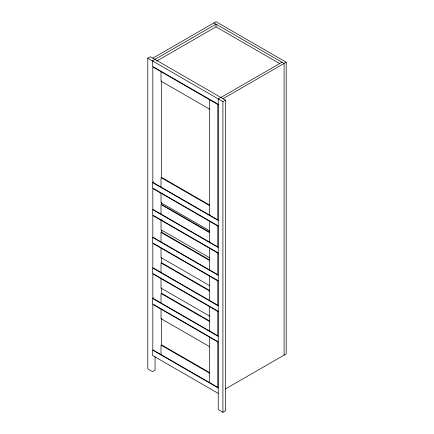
<?xml version="1.0" encoding="UTF-8"?>
<svg xmlns="http://www.w3.org/2000/svg" width="434" height="434" viewBox="0 0 434 434"><rect width="100%" height="100%" fill="white"/><g stroke="black" fill="none" stroke-linecap="round" stroke-linejoin="round"><path stroke-width="0.65" d="M155.057 356.618L155.057 370.153L152.48 371.64L147.804 368.938L147.804 58.243L150.376 56.756L225.479 100.118L225.479 410.814L222.908 412.3L218.226 409.598L218.226 98.903L220.803 97.417M152.833 58.172L216.007 21.7L286.196 62.225L286.196 353.878L225.376 388.994M154.938 59.387L216.007 24.13L216.007 26.837L279.653 63.581M155.057 59.458L152.48 60.944L152.48 66.348L218.226 104.306M156.701 61.075L216.007 26.832M220.917 97.482L281.986 62.225M223.027 98.697L286.196 62.225M147.804 58.243L222.908 101.605L225.479 100.118M218.226 225.881L152.48 187.922L152.48 182.519L153.511 181.927M162.05 219.68L161.019 220.277L161.019 229.732L209.687 257.829M161.019 241.89L161.019 232.434L162.05 231.837M218.226 341.786L152.48 303.827L152.48 298.424L153.511 297.827M213.902 22.915L284.091 63.44L284.091 355.093M209.687 109.232L161.019 81.136L161.019 71.681M209.568 205.076L161.491 177.316L161.491 80.865M209.687 205.683L161.019 177.587L161.019 187.043M152.48 182.519L218.226 220.477M209.687 230.812L161.019 202.716L161.019 193.26M209.568 232.092L161.491 204.338L161.491 202.445M209.687 232.705L161.019 204.604L161.019 214.06M218.226 247.494L152.48 209.535L152.48 214.938L218.226 252.897M209.568 259.923L161.491 232.163L161.491 230.139M161.019 232.434L209.687 260.53M218.226 275.324L152.48 237.365L152.48 242.769L218.226 280.727M209.687 285.659L161.019 257.557L161.019 248.102M209.568 290.449L161.491 262.695L161.491 257.291M209.687 291.062L161.019 262.961L161.019 272.416M218.226 305.851L152.48 267.892L152.48 273.295L218.226 311.254M209.687 316.185L161.019 288.089L161.019 278.633M209.568 320.981L161.491 293.221L161.491 287.818M209.687 321.589L161.019 293.493L161.019 302.948M152.48 298.424L218.226 336.383M209.687 346.717L161.019 318.616L161.019 309.16M209.568 372.584L161.491 344.824L161.491 318.35M209.687 373.191L161.019 345.095L161.019 354.551M218.226 387.985L152.48 350.026L152.48 355.43L218.226 393.388M222.908 101.605L222.908 412.3M209.687 99.777L209.687 215.145M209.687 221.356L209.687 242.161M209.687 248.373L209.687 269.986M209.687 276.203L209.687 300.518M209.687 306.729L209.687 331.044M209.687 337.261L209.687 382.647M217.879 104.507L152.833 66.955L152.833 182.318L217.879 219.87L217.879 104.507M217.879 226.081L152.833 188.53L152.833 209.334L217.879 246.886L217.879 226.081M217.879 253.103L152.833 215.546L152.833 237.159L217.879 274.717L217.879 253.103M217.879 280.928L152.833 243.376L152.833 267.691L217.879 305.243L217.879 280.928M217.879 311.46L152.833 273.903L152.833 298.223L217.879 335.775L217.879 311.46M217.879 341.987L152.833 304.435L152.833 349.826L217.879 387.378L217.879 341.987"/></g></svg>
